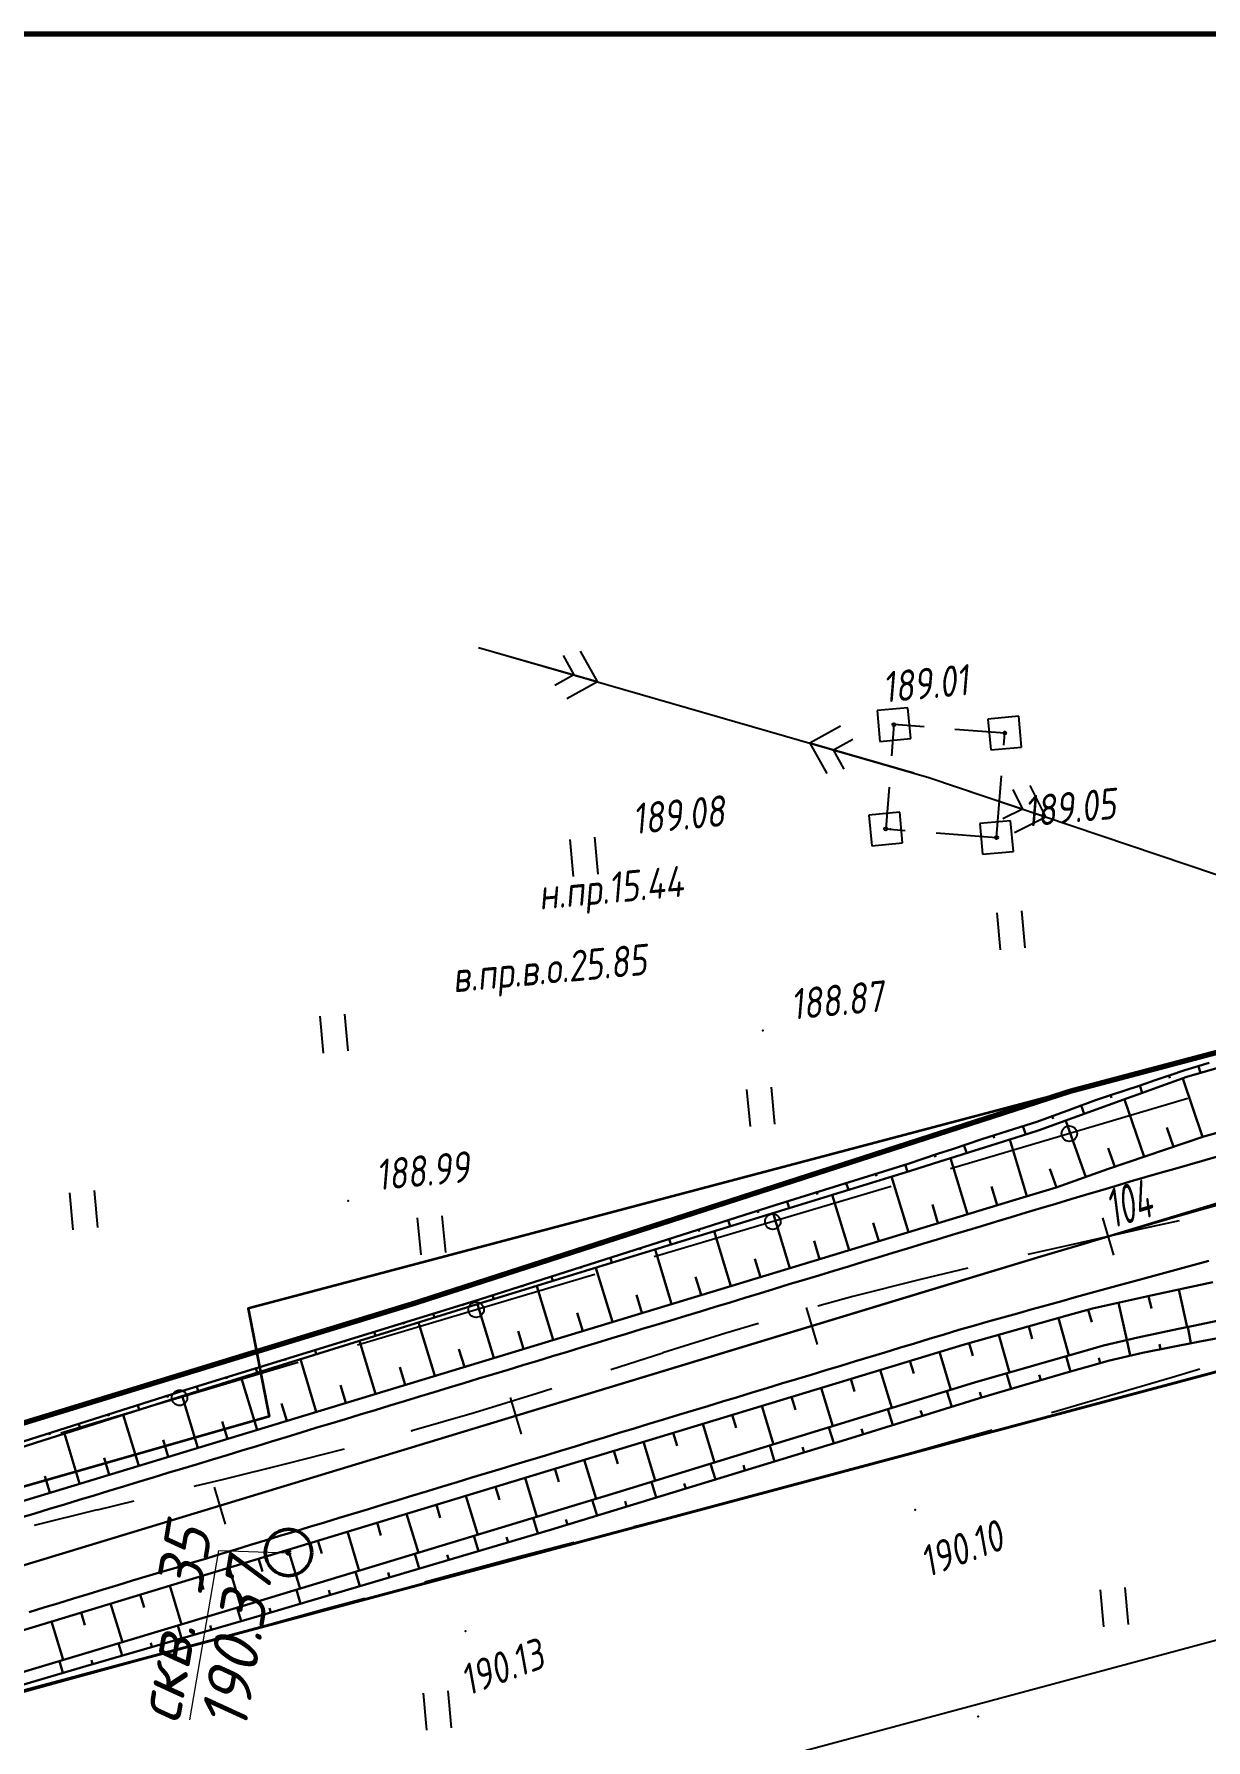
# Model space of a CAD drawing. Header units: millimetres. Extents: x 1808 to 2910, y -1045 to 155.
# Drawn here: x 2055.2 to 2130.9, y -865.8 to -755.5 of the extents above; entities that cross this region are included whole.
import ezdxf

# ---------------------------------------------------------------- set-up
doc = ezdxf.new("R2010")
doc.units = ezdxf.units.MM
doc.linetypes.add('CONTI', pattern=[0])
for name, color, linetype, lineweight in [('10', 1, 'Continuous', 35), ('геология', 7, 'Continuous', 20), ('КОПИЯ_ОСЬ_13_ОТКОСЫ', 7, 'Continuous', 30), ('КОПИЯ_ОСЬ_ГРАНИЦЫ_ПОЛОС', 7, 'Continuous', 30), ('ОСЬ_ВЕРХ_ПОКРЫТИЯ_ГРАНИЦЫ_ПОЛОС', 7, 'Continuous', 30), ('ОСЬ_ВЕРХ_ПОКРЫТИЯ_ОСЬ', 1, 'Continuous', 30)]:
    doc.layers.add(name, color=color, linetype=linetype, lineweight=lineweight)
for name, color, linetype in [('_Оформление', 7, 'Continuous'), ('_Ростелеком', 6, 'Continuous'), ('NAD_MDEFAULT', 7, 'CONTI'), ('PI_OTDEFAULT', 172, 'CONTI'), ('PI_TTDEFAULT', 5, 'CONTI'), ('PLN_O', 7, 'CONTI'), ('SIT_LDEFAULT', 7, 'CONTI'), ('USLZNDEFAULT', 7, 'CONTI'), ('ZAPSKDEFAULT', 7, 'CONTI'), ('КОПИЯ_ОСЬ_ТАНГЕНСЫ', 1, 'Continuous'), ('ОСЬ_ВЕРХ_ПОКРЫТИЯ_ПИКЕТЫ', 1, 'Continuous')]:
    doc.layers.add(name, color=color, linetype=linetype)
doc.styles.add('eskd', font='isocpeur.ttf', dxfattribs={"width": 1.2, "height": 2})
doc.styles.get("Standard").update_dxf_attribs({"font": 'isocpeui.ttf'})
doc.styles.add('ГОСТ', font='isocpeur.ttf', dxfattribs={"height": 4})
doc.linetypes.add('Связь', pattern='A,12.5,[130,ltypeshp.shx,S=1,R=-30,X=0,Y=0.9],1,[130,ltypeshp.shx,S=1,R=-30,X=0,Y=0.9],1,[130,ltypeshp.shx,S=1,R=-30,X=0,Y=0.9],4.5', length=19)

# ---------------------------------------------------------------- blocks, each defined once
blk = doc.blocks.new('BL_2011')
at = {"color": 0}
for p, q in [((0, 0), (0, 2.4)), ((1.6, 0), (1.6, 2.4))]:
    blk.add_line(p, q, dxfattribs=at)
blk = doc.blocks.new('BL_27')
at = {"color": 0}
for p, q in [((1, 1), (-1, 1)), ((-1, 1), (-1, -1)), ((1, -1), (1, 1)), ((-1, -1), (1, -1))]:
    blk.add_line(p, q, dxfattribs=at)
blk.add_circle((0, 0), 0.1, dxfattribs=at)

msp = doc.modelspace()

# ---------------------------------------------------------------- linework, layer by layer
at = {"layer": '10'}
for points in [[(2340.8, -809.75), (2326.22, -807.28), (2312.08, -805.76), (2278.54, -802.18), (2261.97, -800.24), (2163.25, -813), (2163.25, -813), (2069.02, -837.92), (2070.37, -844.9), (2007.36, -862.93), (1993.22, -867.8), (1864.53, -912.06), (1853.36, -914.89)], [(2650.1, -861.16), (2626.95, -857.05), (2570.11, -856.09), (2565.26, -865.7), (2519.43, -865.27), (2470.7, -857.69), (2465.22, -856.38), (2469.16, -847.43), (2442.03, -843.61), (2381.61, -830.69), (2299.11, -815.87), (2220.12, -825.4), (2217.18, -825.21), (2172.07, -831.2), (2010.75, -874.33), (2006.06, -875.95), (1867.8, -923.77), (1857.45, -929.54)], [(1857.45, -929.54), (1867.8, -923.77), (2006.06, -875.95), (2010.75, -874.33), (2172.07, -831.2), (2217.18, -825.21), (2220.12, -825.4), (2299.11, -815.87), (2381.61, -830.69)]]:
    msp.add_lwpolyline(points, dxfattribs=at)
at = {"layer": '_Оформление', "lineweight": 70, "ltscale": 200}
msp.add_lwpolyline([(2910.36, -755.52), (1807.57, -755.52), (1807.57, -1041.4), (2910.36, -1041.4)], close=True, dxfattribs=at)
at = {"layer": '_Ростелеком', "color": 5, "linetype": 'Связь', "const_width": 0.35}
msp.add_lwpolyline([(2340.8, -809.75), (2326.23, -807.2), (2312.08, -805.76), (2291.55, -803.57), (2261.95, -801.04), (2233.77, -804.47), (2208.72, -807.74), (2183.25, -810.74), (2183.25, -810.74), (2163.25, -813), (2122.18, -823.87), (2079.78, -837.58), (2042.87, -848.89), (2007.26, -861.09), (1958.59, -876.44), (1920.12, -889.79), (1878.5, -904.36), (1855.21, -912.13), (1852.76, -912.74)], dxfattribs=at)
at = {"layer": 'PI_TTDEFAULT', "color": 5}
for p in [(2110.76, -800.17, 189.01), (2110.54, -806.94, 189.08), (2117.4, -807.47, 189.05), (2102.28, -819.94, 188.87), (2075.48, -830.97, 188.99), (2079.6, -845.83, 190.29), (2112.13, -850.95, 190.1), (2083.07, -858.79, 190.13), (2116.21, -864.31, 190.42)]:
    msp.add_point(p, dxfattribs=at)
at = {"layer": 'PLN_O'}
for p, q in [((2129.76, -824.34), (2114.43, -828.9)), ((2110.59, -830.04), (2095.26, -834.59)), ((2091.42, -835.73), (2076.09, -840.29)), ((2072.25, -841.42), (2056.91, -845.98))]:
    msp.add_line(p, q, dxfattribs=at)
for centre in [(2122.1, -826.62), (2102.93, -832.31), (2083.75, -838), (2064.58, -843.7)]:
    msp.add_circle(centre, 0.5, dxfattribs=at)
at = {"layer": 'SIT_LDEFAULT', "color": 7}
for p, q in [((2083.91, -795.18), (2113.01, -803.58)), ((2084.87, -795.46), (2091.6, -797.39)), ((2089.38, -795.71), (2090.06, -796.96)), ((2091.6, -797.39), (2090.51, -795.42)), ((2090.06, -796.96), (2088.83, -797.64)), ((2089.61, -798.49), (2091.6, -797.39)), ((2107.31, -800.27), (2105.32, -801.37)), ((2110.76, -800.17), (2110.6, -802.2)), ((2112.71, -800.32), (2110.76, -800.17)), ((2117.93, -800.72), (2114.71, -800.48)), ((2112.05, -803.31), (2105.32, -801.37)), ((2105.32, -801.37), (2106.42, -803.34)), ((2106.86, -801.8), (2108.1, -801.12)), ((2107.54, -803.05), (2106.86, -801.8)), ((2117.86, -801.49), (2117.93, -800.72)), ((2113.01, -803.58), (2256.76, -852.19)), ((2113.96, -803.91), (2120.59, -806.14)), ((2117.4, -807.47), (2117.71, -803.49)), ((2110.45, -804.21), (2110.23, -806.92)), ((2118.45, -804.36), (2119.07, -805.63)), ((2120.59, -806.14), (2119.58, -804.11)), ((2119.07, -805.63), (2117.8, -806.26)), ((2118.56, -807.14), (2120.59, -806.14)), ((2110.23, -806.92), (2111.5, -807.02)), ((2113.5, -807.17), (2117.4, -807.47)), ((2129.2, -832.26), (2127, -832.74)), ((2127, -832.74), (2122.14, -833.82)), ((2122.14, -833.82), (2119.43, -834.43)), ((2115.53, -835.32), (2112.47, -836.04)), ((2112.47, -836.04), (2108.1, -837.15)), ((2108.1, -837.15), (2105.84, -837.77)), ((2102, -838.89), (2099.9, -839.52)), ((2099.9, -839.52), (2095.82, -840.8)), ((2095.82, -840.81), (2092.46, -841.88)), ((2124.18, -843.71), (2128.75, -842.36)), ((2128.75, -842.36), (2130.55, -841.83)), ((2087.7, -843.41), (2083.64, -844.66)), ((2088.65, -843.11), (2087.7, -843.41)), ((2120.96, -844.64), (2124.18, -843.71)), ((2083.64, -844.66), (2079.6, -845.83)), ((2115.05, -846.36), (2117.12, -845.76)), ((2075.22, -847.01), (2071.49, -847.97)), ((2110.79, -847.56), (2115.05, -846.36)), ((2071.49, -847.97), (2067.41, -848.97)), ((2107.48, -848.46), (2110.79, -847.56)), ((2067.41, -848.97), (2065.51, -849.44)), ((2098.5, -850.85), (2102.6, -849.78)), ((2102.6, -849.78), (2103.63, -849.5)), ((2059.26, -850.95), (2055.18, -851.95)), ((2061.63, -850.38), (2059.25, -850.96)), ((2094.4, -851.91), (2098.5, -850.85)), ((2093.95, -852.02), (2094.4, -851.91)), ((2086.2, -854.05), (2090.08, -853.03)), ((2082.11, -855.14), (2086.2, -854.05)), ((2080.43, -855.59), (2082.11, -855.14)), ((2073.83, -857.39), (2076.56, -856.65)), ((2084.14, -872.1), (2143.67, -856.11)), ((2069.64, -858.54), (2073.83, -857.39)), ((2066.91, -859.29), (2069.64, -858.54)), ((2057.08, -862), (2061.25, -860.85)), ((2061.25, -860.85), (2063.06, -860.35)), ((2053.42, -863.01), (2057.08, -862))]:
    msp.add_line(p, q, dxfattribs=at)
at = {"layer": 'геология', "color": 1, "linetype": 'Continuous'}
for p, q in [((2065.24, -864.51), (2067.12, -853.58)), ((2067.12, -853.58), (2071.57, -853.72))]:
    msp.add_line(p, q, dxfattribs=at)
at = {"layer": 'геология', "color": 1, "linetype": 'Continuous', "lineweight": 50}
for radius in [1.5, 0.103]:
    msp.add_circle((2071.62, -853.7), radius, dxfattribs=at)
at = {"layer": 'КОПИЯ_ОСЬ_13_ОТКОСЫ'}
for points in [[(2054.25, -846.93), (2065.01, -843.5), (2084.11, -837.56), (2111.83, -829.02), (2113.73, -828.41), (2114.69, -828.12), (2115.65, -827.82), (2116.61, -827.52), (2119.49, -826.61), (2120.16, -826.4), (2122.34, -825.6), (2125.87, -824.33), (2126.83, -823.98), (2127.78, -823.63), (2129.7, -822.95), (2134.7, -821.5)], [(2054.25, -846.93), (2065.01, -843.5), (2084.11, -837.56), (2111.83, -829.02), (2113.73, -828.41), (2114.69, -828.12), (2115.65, -827.82), (2116.61, -827.52), (2119.49, -826.61), (2120.16, -826.4), (2122.34, -825.6), (2125.87, -824.33), (2126.83, -823.98), (2127.78, -823.63), (2129.7, -822.95), (2134.7, -821.5)], [(2044.94, -849.54), (2064.93, -843.21), (2084.04, -837.31), (2103.09, -831.24), (2111.68, -828.56), (2112.64, -828.25), (2113.59, -827.93), (2114.54, -827.62), (2115.49, -827.29), (2116.44, -826.97), (2119.32, -826.06), (2120, -825.85), (2122.18, -825.05), (2123.8, -824.46), (2124.76, -824.13), (2126.69, -823.5), (2127.65, -823.17), (2128.62, -822.84), (2129.58, -822.51), (2131.14, -822.04)], [(2130.45, -822.25), (2130.59, -822.7)], [(2126.66, -823.51), (2126.82, -823.99)], [(2128.55, -822.86), (2128.61, -823.03)], [(2130.72, -826.82), (2129.43, -823.05)], [(2122.87, -824.8), (2123.07, -825.34)], [(2124.76, -824.13), (2124.82, -824.31)], [(2126.94, -828.12), (2125.66, -824.4)], [(2046.89, -852.66), (2118.67, -830.87), (2121.26, -830.09), (2124.58, -828.92), (2130.79, -826.8), (2135.76, -825.43)], [(2120.99, -825.48), (2121.06, -825.66)], [(2123.16, -829.43), (2121.87, -825.78)], [(2117.2, -826.73), (2117.25, -826.91)], [(2119.35, -830.66), (2118.25, -827)], [(2119.1, -826.13), (2119.28, -826.68)], [(2128.83, -827.47), (2128.4, -826.23)], [(2113.4, -828), (2113.45, -828.15)], [(2115.52, -831.82), (2114.43, -828.2)], [(2115.29, -827.36), (2115.48, -827.87)], [(2125.04, -828.77), (2124.62, -827.55)], [(2109.59, -829.21), (2109.64, -829.36)], [(2111.5, -828.61), (2111.64, -829.08)], [(2121.27, -830.09), (2120.85, -828.89)], [(2105.77, -830.4), (2105.82, -830.55)], [(2107.68, -829.81), (2107.82, -830.26)], [(2111.7, -832.99), (2110.61, -829.4)], [(2117.44, -831.24), (2117.07, -830.04)], [(2103.86, -831), (2104, -831.43)], [(2107.87, -834.15), (2106.78, -830.58)], [(2113.61, -832.41), (2113.25, -831.21)], [(2100.05, -832.21), (2100.18, -832.61)], [(2101.95, -831.6), (2102, -831.74)], [(2104.04, -835.31), (2102.96, -831.75)], [(2109.78, -833.57), (2109.42, -832.38)], [(2096.24, -833.42), (2096.35, -833.79)], [(2098.14, -832.82), (2098.18, -832.94)], [(2100.21, -836.47), (2099.14, -832.93)], [(2105.96, -834.73), (2105.6, -833.54)], [(2092.43, -834.64), (2092.53, -834.97)], [(2094.33, -834.03), (2094.37, -834.14)], [(2096.39, -837.63), (2095.32, -834.11)], [(2102.13, -835.89), (2101.77, -834.71)], [(2088.62, -835.85), (2088.71, -836.15)], [(2090.52, -835.24), (2090.55, -835.34)], [(2092.56, -838.79), (2091.49, -835.29)], [(2098.3, -837.05), (2097.94, -835.88)], [(2049.22, -860.31), (2115.24, -840.27), (2121.97, -838.38), (2123.6, -837.93), (2127.49, -837.07), (2131.39, -836.23)], [(2084.8, -837.06), (2084.89, -837.33)], [(2086.71, -836.46), (2086.74, -836.54)], [(2088.73, -839.96), (2087.67, -836.47)], [(2094.47, -838.21), (2094.12, -837.05)], [(2129.19, -836.7), (2129.71, -839.13)], [(2082.89, -837.66), (2082.92, -837.75)], [(2084.9, -841.12), (2083.85, -837.65)], [(2090.64, -839.38), (2090.29, -838.21)], [(2123.33, -838), (2123.55, -838.81)], [(2125.28, -837.55), (2125.81, -839.96)], [(2127.23, -837.12), (2127.41, -837.93)], [(2050.89, -862.5), (2058.3, -860.28), (2069.12, -857.02), (2092.56, -849.9), (2115.98, -842.7), (2123.65, -840.5), (2124.31, -840.31), (2126.54, -839.79), (2129.17, -839.24), (2130.14, -839.04), (2132.08, -838.64)], [(2050.89, -862.5), (2058.3, -860.28), (2069.12, -857.02), (2092.56, -849.9), (2115.98, -842.7), (2123.65, -840.5), (2124.31, -840.31), (2126.54, -839.79), (2129.17, -839.24), (2130.14, -839.04), (2132.08, -838.64)], [(2079.07, -838.84), (2079.1, -838.93)], [(2081.08, -842.28), (2080.03, -838.83)], [(2080.98, -838.25), (2081.06, -838.51)], [(2119.48, -839.08), (2119.7, -839.89)], [(2121.4, -838.54), (2122.08, -840.95)], [(2129.96, -840.17), (2129.76, -839.12)], [(2050.19, -863.5), (2058.53, -861.05), (2069.38, -857.9), (2088.57, -852.23), (2107.69, -846.39), (2116.29, -843.72), (2117.25, -843.45), (2120.12, -842.6), (2122.03, -842.05), (2123.94, -841.5), (2124.61, -841.31), (2126.83, -840.78), (2130.44, -840.08), (2132.87, -839.62)], [(2075.25, -840.02), (2075.28, -840.11)], [(2077.25, -843.44), (2076.21, -840.02)], [(2077.16, -839.43), (2077.24, -839.7)], [(2086.82, -840.54), (2086.47, -839.38)], [(2115.63, -840.16), (2115.86, -840.98)], [(2117.55, -839.62), (2118.23, -842.06)], [(2126.04, -840.97), (2125.81, -839.96)], [(2128, -840.56), (2127.93, -840.22)], [(2071.43, -841.2), (2071.46, -841.29)], [(2073.42, -844.6), (2072.39, -841.21)], [(2073.34, -840.61), (2073.42, -840.88)], [(2082.99, -841.7), (2082.64, -840.55)], [(2111.8, -841.31), (2112.04, -842.13)], [(2113.71, -840.73), (2114.45, -843.18)], [(2122.18, -842.01), (2121.89, -841.01)], [(2124.1, -841.45), (2124.01, -841.12)], [(2067.61, -842.38), (2067.64, -842.48)], [(2069.59, -845.76), (2068.57, -842.39)], [(2069.52, -841.79), (2069.6, -842.07)], [(2079.16, -842.86), (2078.82, -841.72)], [(2107.97, -842.47), (2108.22, -843.3)], [(2109.88, -841.89), (2110.63, -844.35)], [(2118.34, -843.13), (2118.04, -842.11)], [(2120.26, -842.56), (2120.16, -842.22)], [(2063.79, -843.57), (2063.82, -843.67)], [(2065.77, -846.93), (2064.75, -843.58)], [(2065.7, -842.97), (2065.78, -843.26)], [(2075.33, -844.02), (2074.99, -842.89)], [(2104.14, -843.64), (2104.39, -844.47)], [(2106.05, -843.06), (2106.81, -845.53)], [(2114.51, -844.28), (2114.19, -843.26)], [(2116.42, -843.69), (2116.32, -843.34)], [(2059.97, -844.78), (2060.01, -844.88)], [(2061.94, -848.09), (2060.94, -844.8)], [(2061.88, -844.17), (2061.97, -844.47)], [(2071.51, -845.18), (2071.17, -844.06)], [(2100.31, -844.8), (2100.57, -845.63)], [(2102.23, -844.22), (2102.98, -846.71)], [(2110.69, -845.46), (2110.37, -844.43)], [(2112.6, -844.87), (2112.49, -844.53)], [(2058.07, -845.38), (2058.16, -845.68)], [(2067.68, -846.35), (2067.34, -845.23)], [(2098.4, -845.38), (2099.16, -847.88)], [(2106.87, -846.64), (2106.55, -845.61)], [(2108.78, -846.06), (2108.67, -845.71)], [(2056.16, -845.99), (2056.19, -846.09)], [(2058.11, -849.25), (2057.13, -846.01)], [(2063.85, -847.51), (2063.52, -846.41)], [(2094.57, -846.54), (2095.33, -849.05)], [(2096.49, -845.96), (2096.74, -846.8)], [(2103.04, -847.81), (2102.73, -846.79)], [(2104.96, -847.23), (2104.85, -846.89)], [(2060.02, -848.67), (2059.7, -847.59)], [(2090.74, -847.7), (2091.51, -850.22)], [(2092.66, -847.12), (2092.91, -847.96)], [(2099.22, -848.98), (2098.91, -847.96)], [(2101.13, -848.4), (2101.03, -848.06)], [(2056.2, -849.83), (2055.87, -848.77)], [(2086.92, -848.87), (2087.68, -851.39)], [(2088.83, -848.28), (2089.09, -849.13)], [(2095.39, -850.15), (2095.08, -849.13)], [(2097.3, -849.56), (2097.2, -849.23)], [(2083.09, -850.03), (2083.86, -852.56)], [(2085, -849.45), (2085.26, -850.29)], [(2091.57, -851.32), (2091.26, -850.3)], [(2079.26, -851.19), (2080.03, -853.72)], [(2081.18, -850.61), (2081.43, -851.45)], [(2093.48, -850.73), (2093.38, -850.39)], [(2075.43, -852.35), (2076.2, -854.88)], [(2077.35, -851.77), (2077.6, -852.61)], [(2087.74, -852.48), (2087.44, -851.46)], [(2089.65, -851.9), (2089.55, -851.56)], [(2071.61, -853.51), (2072.37, -856.04)], [(2073.52, -852.93), (2073.78, -853.77)], [(2083.9, -853.61), (2083.61, -852.63)], [(2085.82, -853.04), (2085.72, -852.72)], [(2067.78, -854.67), (2068.54, -857.2)], [(2069.69, -854.09), (2069.95, -854.93)], [(2080.07, -854.74), (2079.78, -853.79)], [(2081.98, -854.18), (2081.89, -853.86)], [(2063.95, -855.84), (2064.71, -858.35)], [(2065.87, -855.26), (2066.12, -856.09)], [(2076.23, -855.88), (2075.96, -854.95)], [(2078.15, -855.31), (2078.06, -855)], [(2062.04, -856.42), (2062.29, -857.25)], [(2072.39, -857.01), (2072.13, -856.11)], [(2074.31, -856.44), (2074.22, -856.14)], [(2058.21, -857.58), (2058.46, -858.41)], [(2060.12, -857), (2060.88, -859.5)], [(2068.56, -858.14), (2068.3, -857.27)], [(2070.48, -857.58), (2070.39, -857.29)], [(2056.3, -858.16), (2057.05, -860.65)], [(2064.71, -859.25), (2064.47, -858.42)], [(2066.64, -858.7), (2066.55, -858.42)], [(2060.87, -860.37), (2060.64, -859.58)], [(2062.79, -859.81), (2062.72, -859.55)], [(2057.03, -861.49), (2056.81, -860.73)], [(2058.95, -860.92), (2058.88, -860.67)]]:
    msp.add_lwpolyline(points, dxfattribs=at)
at = {"layer": 'КОПИЯ_ОСЬ_ГРАНИЦЫ_ПОЛОС'}
msp.add_lwpolyline([(2131.83, -828.06), (2130.86, -828.33), (2129.9, -828.61), (2128.93, -828.89), (2127.97, -829.16), (2127, -829.44), (2126.04, -829.72), (2125.07, -830.01), (2124.11, -830.29), (2123.15, -830.57), (2122.19, -830.86), (2121.23, -831.15), (2120.27, -831.43), (2119.31, -831.72), (2118.35, -832.01), (2117.39, -832.3), (2116.43, -832.59), (2115.47, -832.88), (2114.52, -833.17), (2113.56, -833.46), (2112.6, -833.75), (2111.65, -834.04), (2110.69, -834.33), (2109.73, -834.62), (2108.78, -834.91), (2107.82, -835.2), (2106.87, -835.49), (2105.91, -835.78), (2104.95, -836.07), (2104, -836.36), (2103.04, -836.65), (2102.08, -836.95), (2101.13, -837.24), (2100.17, -837.53), (2099.21, -837.82), (2098.26, -838.11), (2097.3, -838.4), (2096.35, -838.69), (2095.39, -838.98), (2094.43, -839.27), (2093.48, -839.56), (2092.52, -839.85), (2091.56, -840.14), (2090.61, -840.43), (2089.65, -840.72), (2088.69, -841.01), (2087.74, -841.3), (2086.78, -841.59), (2085.83, -841.88), (2084.87, -842.17), (2083.91, -842.46), (2082.96, -842.75), (2082, -843.04), (2081.04, -843.33), (2080.09, -843.62), (2079.13, -843.91), (2078.17, -844.2), (2077.22, -844.49), (2076.26, -844.78), (2075.31, -845.07), (2074.35, -845.36), (2073.39, -845.65), (2072.44, -845.95), (2071.48, -846.24), (2070.52, -846.53), (2069.57, -846.82), (2068.61, -847.11), (2067.65, -847.4), (2066.7, -847.69), (2065.74, -847.98), (2064.78, -848.27), (2063.83, -848.56), (2062.87, -848.85), (2061.92, -849.14), (2060.96, -849.43), (2060, -849.72), (2059.05, -850.01), (2058.09, -850.3), (2057.13, -850.59), (2056.18, -850.88), (2055.22, -851.17), (2054.26, -851.46)], dxfattribs=at)
at = {"layer": 'КОПИЯ_ОСЬ_ТАНГЕНСЫ'}
msp.add_line((2004.19, -869.8), (2152.57, -824.75), dxfattribs=at)
at = {"layer": 'ОСЬ_ВЕРХ_ПОКРЫТИЯ_ГРАНИЦЫ_ПОЛОС'}
for points in [[(2046.89, -852.66), (2118.67, -830.87), (2121.26, -830.09), (2124.58, -828.92), (2130.79, -826.8), (2135.76, -825.43)], [(2131.13, -834.85), (2130.18, -835.1), (2129.22, -835.36), (2128.27, -835.61), (2127.32, -835.87), (2126.37, -836.13), (2125.42, -836.39), (2124.47, -836.65), (2123.52, -836.91), (2122.57, -837.18), (2121.61, -837.44), (2120.66, -837.71), (2119.71, -837.97), (2118.76, -838.24), (2117.81, -838.51), (2116.85, -838.77), (2115.9, -839.04), (2114.95, -839.31), (2114, -839.6), (2113.04, -839.89), (2112.09, -840.18), (2111.13, -840.47), (2110.18, -840.76), (2109.23, -841.05), (2108.27, -841.34), (2107.32, -841.63), (2106.37, -841.92), (2105.41, -842.21), (2104.46, -842.49), (2103.5, -842.78), (2102.55, -843.07), (2101.6, -843.36), (2100.64, -843.65), (2099.69, -843.94), (2098.73, -844.23), (2097.78, -844.52), (2096.83, -844.81), (2095.87, -845.1), (2094.92, -845.39), (2093.97, -845.68), (2093.01, -845.97), (2092.06, -846.26), (2091.1, -846.55), (2090.15, -846.84), (2089.2, -847.13), (2088.24, -847.42), (2087.29, -847.71), (2086.34, -848), (2085.38, -848.29), (2084.43, -848.58), (2083.47, -848.86), (2082.52, -849.15), (2081.57, -849.44), (2080.61, -849.73), (2079.66, -850.02), (2078.7, -850.31), (2077.75, -850.6), (2076.8, -850.89), (2075.84, -851.18), (2074.89, -851.47), (2073.94, -851.76), (2072.98, -852.05), (2072.03, -852.34), (2071.07, -852.63), (2070.12, -852.92), (2069.17, -853.21), (2068.21, -853.5), (2067.26, -853.79), (2066.31, -854.08), (2065.35, -854.37), (2064.4, -854.66), (2063.44, -854.95), (2062.49, -855.23), (2061.54, -855.52), (2060.58, -855.81), (2059.63, -856.1), (2058.67, -856.39), (2057.72, -856.68), (2056.77, -856.97), (2055.81, -857.26), (2054.86, -857.55)], [(2049.22, -860.31), (2115.24, -840.27), (2121.97, -838.38), (2123.6, -837.93), (2127.49, -837.07), (2131.39, -836.23)]]:
    msp.add_lwpolyline(points, dxfattribs=at)
at = {"layer": 'ОСЬ_ВЕРХ_ПОКРЫТИЯ_ОСЬ'}
msp.add_lwpolyline([(2048.76, -856.27), (2113.78, -836.53), (2113.78, -836.53), (2120.26, -834.57), (2123.04, -833.74), (2124.9, -833.18), (2126.75, -832.64), (2128.61, -832.1), (2130.47, -831.56), (2132.34, -831.04)], dxfattribs=at)
at = {"layer": 'ОСЬ_ВЕРХ_ПОКРЫТИЯ_ПИКЕТЫ'}
for p, q in [((2124.97, -834.47), (2124.26, -832.07)), ((2124.97, -834.47), (2124.26, -832.07)), ((2105.83, -840.25), (2105.1, -837.86)), ((2086.69, -846.06), (2085.97, -843.67)), ((2067.55, -851.87), (2066.83, -849.48))]:
    msp.add_line(p, q, dxfattribs=at)

# ---------------------------------------------------------------- block references
at = {"layer": 'USLZNDEFAULT', "color": 7, "rotation": 5.244115039693727}
for p in [(2110.76, -800.17), (2117.93, -800.72), (2110.23, -806.92), (2117.4, -807.47)]:
    msp.add_blockref('BL_27', p, dxfattribs=at)
at = {"layer": 'ZAPSKDEFAULT', "color": 7, "rotation": 5.244115039693727}
for p in [(2090.05, -809.99), (2117.65, -814.74), (2073.88, -821.42), (2101.48, -826.16), (2057.71, -832.84), (2080.19, -834.46), (2124.33, -858.5), (2080.56, -865.18)]:
    msp.add_blockref('BL_2011', p, dxfattribs=at)

# ---------------------------------------------------------------- texts
at = {"layer": 'NAD_MDEFAULT', "color": 7, "style": 'eskd', "oblique": 10, "width": 0.8}
for s, p in [('н.пр.15.44', (2087.87, -812.14)), ('в.пр.в.о.25.85', (2082.3, -817.49))]:
    msp.add_text(s, height=2, rotation=5.2441, dxfattribs=at).set_placement(p)
at = {"layer": 'PI_OTDEFAULT', "color": 172, "style": 'eskd', "oblique": 10, "width": 0.8}
for s, rotation, p in [('189.01', 5.2441, (2110.11, -798.76)), ('189.08', 5.2441, (2093.94, -807.27)), ('189.05', 5.2441, (2119.29, -806.79)), ('188.87', 5.2441, (2104.17, -819.26)), ('188.99', 5.2441, (2077.36, -830.29)), ('190.10', 20.2441, (2112.92, -855.33)), ('190.13', 20.2441, (2083.2, -862.99))]:
    msp.add_text(s, height=2, rotation=rotation, dxfattribs=at).set_placement(p)
at = {"layer": 'геология', "color": 1, "style": 'ГОСТ', "oblique": 15}
for s, p in [('скв. 35', (2064.56, -864.9)), ('190.37', (2068.84, -865.35))]:
    msp.add_text(s, height=3, rotation=80.3441, dxfattribs=at).set_placement(p)
at = {"layer": 'ОСЬ_ВЕРХ_ПОКРЫТИЯ_ПИКЕТЫ', "width": 0.6}
msp.add_text('104', height=2.5, rotation=16.4793, dxfattribs=at).set_placement((2124.87, -832.75))

doc.saveas('drawing.dxf')
